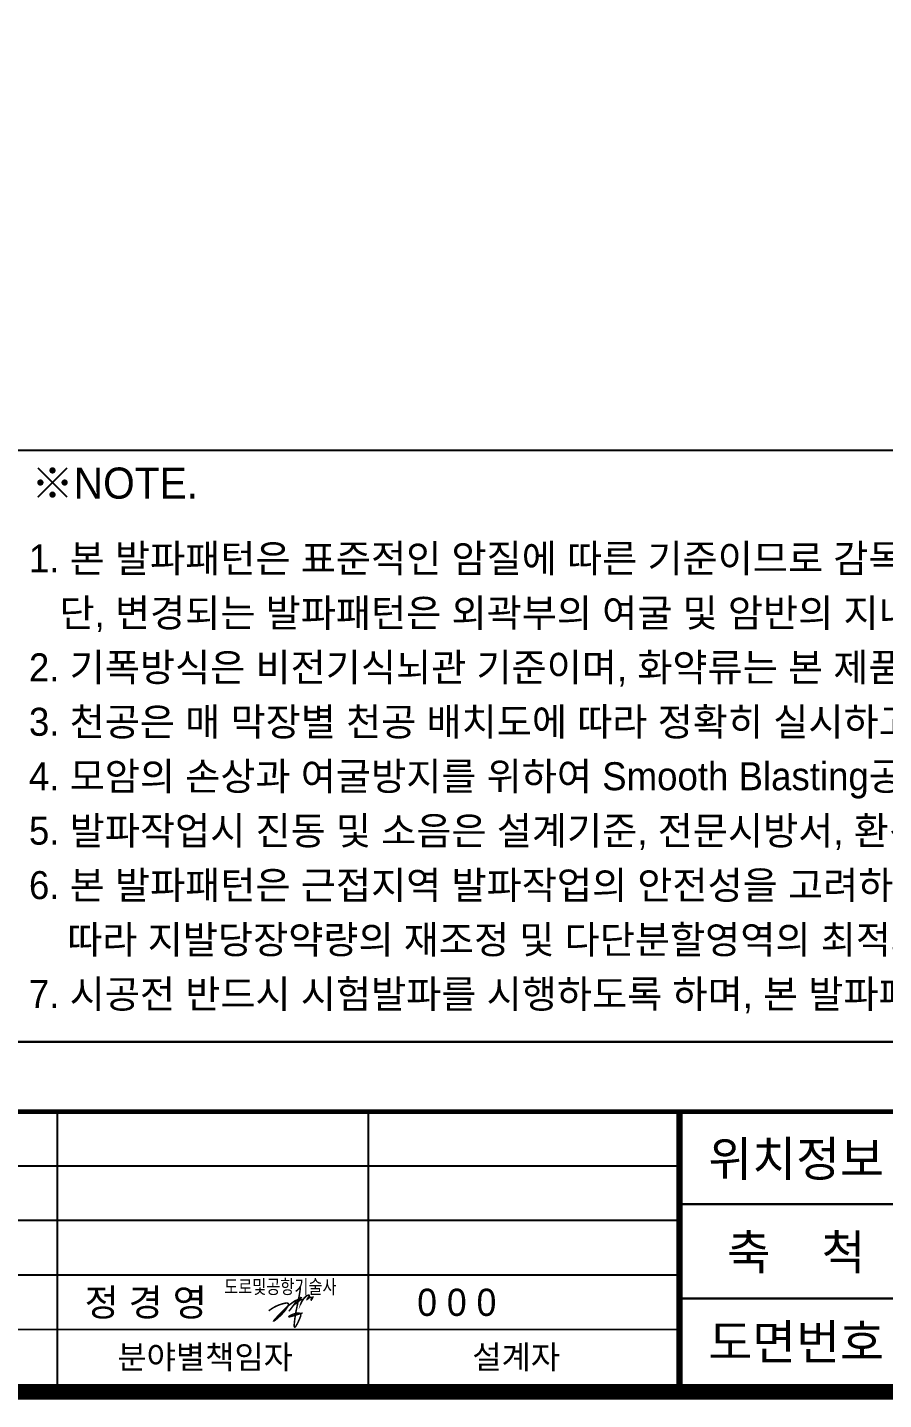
# Model space of a CAD drawing. Extents: x -689 to 317106, y 182884 to 219577.
# Drawn here: x 49109 to 54614, y 183834 to 192654 of the extents above; entities that cross this region are included whole.
import ezdxf
from ezdxf.enums import TextEntityAlignment as Align

# ---------------------------------------------------------------- set-up
doc = ezdxf.new("R2010")
doc.units = 0
doc.header["$LTSCALE"] = 500
doc.header["$MEASUREMENT"] = 0
doc.layers.get('DEFPOINTS').update_dxf_attribs({"color": 55})
doc.layers.add('0-252', color=7, linetype='Continuous', true_color=0xa0a0a0)
for name, color, linetype in [('CX-BORD-LIN1', 7, 'Continuous'), ('CX-BORD-LIN2', 7, 'Continuous'), ('CZ-TEX0', 7, 'Continuous'), ('CZ-TEX1', 7, 'Continuous'), ('CZ-TEX2', 7, 'Continuous'), ('CZ-TEX3', 7, 'Continuous'), ('CZ-TEXT', 3, 'Continuous')]:
    doc.layers.add(name, color=color, linetype=linetype)
doc.styles.add('TB_BTXT', font='')
doc.styles.add('TB_TEXT', font='')
doc.styles.add('돋움', font='')
doc.styles.get('TB_BTXT').set_extended_font_data('Dotum')
doc.styles.get('TB_TEXT').set_extended_font_data('Dotum')
doc.styles.get('돋움').set_extended_font_data('Dotum')

# ---------------------------------------------------------------- blocks, each defined once
blk = doc.blocks.new('CXBLKA1')
at = {"layer": 'CX-BORD-LIN1', "color": 7, "const_width": 1.999999999999979}
blk.add_lwpolyline([(820.9999999999914, 19.99999999999977), (24.99999999999977, 19.99999999999977), (24.99999999999977, 573.9999999999941), (820.9999999999914, 573.9999999999941)], close=True, dxfattribs=at)
at = {"layer": 'CX-BORD-LIN1', "color": 7}
for points, const_width in [([(820.9999999999914, 55.99999999999943), (24.99999999999977, 55.99999999999943)], 0.5999999999999936), ([(610.9999999999934, 19.99999999999977), (610.9999999999934, 55.99999999999943)], 0.7999999999999916)]:
    blk.add_lwpolyline(points, dxfattribs=dict(at, const_width=const_width))
at = {"layer": 'CX-BORD-LIN2', "color": 7}
for points in [[(530.9999999999943, 19.99999999999977), (530.9999999999943, 55.99999999999943)], [(570.9999999999939, 19.99999999999977), (570.9999999999939, 55.99999999999943)], [(610.9999999999934, 48.99999999999943), (304.9999999999968, 48.99999999999943)], [(610.9999999999934, 41.99999999999955), (304.9999999999968, 41.99999999999955)], [(610.9999999999934, 34.99999999999966), (304.9999999999968, 34.99999999999966)]]:
    blk.add_lwpolyline(points, dxfattribs=at)
for points, const_width in [([(710.9999999999925, 44.10621899999956), (610.9998389999935, 44.10621899999956)], 0.2999999999999968), ([(820.9999999999914, 31.99999999999966), (611.0022599999936, 31.99999999999966)], 0.2999999999999968), ([(610.9999999999934, 27.99999999999966), (304.9999999999968, 27.99999999999966)], 0.1999999999999979)]:
    blk.add_lwpolyline(points, dxfattribs=dict(at, const_width=const_width))
at = {"layer": 'CZ-TEX2', "color": 7, "const_width": 0.1963770747715171}
for points in [[(562.2255367589898, 33.60934868097518), (562.2432727119385, 33.49633879377978), (562.237476032048, 33.31189360520793), (562.2124088609748, 33.07155803975649), (562.1723333403755, 32.79087702192115), (562.1215116119065, 32.48539547619826), (562.0642058172242, 32.17065832708435), (562.0046780979852, 31.86221049907559), (561.9471905958461, 31.57559691666802), (561.8951802097803, 31.3228355819699), (561.8487828680281, 31.10183680753849), (561.8073092561474, 30.90698398354247), (561.7700700596955, 30.73266050015083), (561.7363759642299, 30.57324974753259), (561.7055376553084, 30.42313511585659), (561.6768658184881, 30.27669999529182), (561.6496711393268, 30.12832777600747), (561.6234194030468, 29.97383376577845), (561.5981967935312, 29.81476094280592), (561.5742445943278, 29.65408420289641), (561.5518040889846, 29.49477844185749), (561.5311165610493, 29.33981855549604), (561.5124232940701, 29.19217943961912), (561.4959655715946, 29.05483599003395), (561.4819846771709, 28.93076310254742), (561.470668977536, 28.82219443355221), (561.461995172182, 28.72839868178248), (561.4558870437909, 28.64790330655847), (561.4522683750437, 28.57923576720032), (561.4510629486223, 28.52092352302778), (561.4521945472079, 28.47149403336047), (561.4555869534823, 28.42947475751899), (561.4611639501269, 28.39339315482261), (561.4688802174144, 28.36215222858473), (561.4788140259835, 28.33615715808844), (561.4910745440645, 28.31618866661112), (561.5057709398873, 28.30302747742866), (561.5230123816818, 28.29745431381809), (561.5429080376783, 28.3002498990558), (561.5655670761067, 28.3121949564185), (561.5910986651973, 28.33407020918241), (561.6195529383596, 28.3663818243909), (561.6507438897235, 28.408537744152), (561.6844264785982, 28.45967135434006), (561.7203556642934, 28.51891604082961), (561.7582864061184, 28.58540518949516), (561.7979736633824, 28.65827218621107), (561.8391723953953, 28.73665041685186), (561.8816375614663, 28.81967326729222), (561.9250570254733, 28.90641843438332), (561.9688502695686, 28.99574085888529), (562.0123696804732, 29.08643979253507), (562.0549676449075, 29.17731448706913), (562.0959965495924, 29.26716419422505), (562.1348087812488, 29.35478816573912), (562.1707567265975, 29.43898565334863), (562.2031927723591, 29.51855590879035), (562.2315198746503, 29.59253276299646), (562.255343267171, 29.66088836367999), (562.2743187530173, 29.72382943774906), (562.2881021352848, 29.78156271211212), (562.2963492170694, 29.83429491367742), (562.2987158014671, 29.88223276935309), (562.2948576915734, 29.92558300604755), (562.2844306904844, 29.96455235066891), (562.2671704709659, 29.99929058551086), (562.2431321844635, 30.0297197144084), (562.2124508520933, 30.05570479658227), (562.1752614949709, 30.07711089125303), (562.1316991342118, 30.09380305764111), (562.0818987909321, 30.1056463549669), (562.0259954862476, 30.11250584245116), (561.9641242412735, 30.11424657931428), (561.8965445967547, 30.11082358525209), (561.8240141719483, 30.10255172186013), (561.7474151057405, 30.08983581121014), (561.6676295370172, 30.07308067537226), (561.5855396046644, 30.0526911364184), (561.5020274475681, 30.02907201641918), (561.4179752046141, 30.0026281374457), (561.3342650146886, 29.97376432156907), (561.2518420266769, 29.94291537770539), (561.1719034294612, 29.91063606214931), (561.0957094219232, 29.87751111804162), (561.0245202029447, 29.84412528852179), (560.9595959714073, 29.81106331673029), (560.9021969261928, 29.77890994580676), (560.8535832661827, 29.74824991889165), (560.8150151902587, 29.71966797912462), (560.7878406609842, 29.69383957975559), (560.7737586956492, 29.67180301447177), (560.7745560752254, 29.6546872870697), (560.7920195806846, 29.64362140134639), (560.8279359929982, 29.6397343610982), (560.8840920931381, 29.64415517012214), (560.9622746620759, 29.65801283221506), (561.0642704807831, 29.68243635117349), (561.1910667045016, 29.71803745805892), (561.3404519855524, 29.7633587929904), (561.5094153505263, 29.81642572335215), (561.6949458260143, 29.87526361652819), (561.8940324386076, 29.93789783990223), (562.103664214897, 30.00235376085799), (562.3208301814734, 30.06665674677981), (562.5425193649281, 30.12883216505157)], [(558.1870756613621, 30.41122862952521), (558.3888693258882, 30.55932174764901), (558.5708422042968, 30.68469382132695), (558.7353998962469, 30.79008762951813), (558.8849480013968, 30.87824595118118), (559.0218921194056, 30.95191156527521), (559.1486378499321, 31.01382725075882), (559.267590792635, 31.06673578659082), (559.3811565471733, 31.11337995173013), (559.4912747975345, 31.15605146479196), (559.5980215650223, 31.19523780301701), (559.7010069552691, 31.23097538330303), (559.7998410739074, 31.26330062254648), (559.8941340265696, 31.29224993764497), (559.9834959188884, 31.31785974549577), (560.0675368564958, 31.34016646299615), (560.1458669450247, 31.35920650704306), (560.2182206742509, 31.37502006643308), (560.284830070525, 31.38766241756009), (560.3460515443409, 31.39719260871778), (560.4022415061921, 31.40366968819915), (560.4537563665732, 31.40715270429741), (560.5009525359778, 31.40770070530573), (560.5441864249, 31.40537273951763), (560.5838144438336, 31.40022785522629), (560.619978557537, 31.39214391103815), (560.6519629478265, 31.38027400681316), (560.6788373507823, 31.36359005272389), (560.699671502485, 31.34106395894385), (560.7135351390152, 31.3116676356461), (560.7194979964531, 31.27437299300334), (560.7166298108795, 31.22815194118862), (560.7040003183746, 31.17197639037515), (560.6809011019401, 31.10517564371661), (560.6475111322599, 31.02850857628722), (560.6042312269396, 30.94309145614332), (560.5514622035845, 30.8500405513401), (560.4896048797998, 30.75047212993291), (560.4190600731906, 30.64550245997762), (560.3402286013625, 30.53624780952923), (560.2535112819204, 30.42382444664345), (560.1594158180709, 30.309299453942), (560.0588774554251, 30.19354317231168), (559.9529383251951, 30.07737675720595), (559.8426405585932, 29.96162136407749), (559.7290262868316, 29.84709814837947), (559.6131376411228, 29.73462826556535), (559.4960167526787, 29.62503287108783), (559.3787057527118, 29.5191331204002), (559.2627719939528, 29.41818471331139), (559.1518837152086, 29.32518152705225), (559.0502343768042, 29.24355198321071), (558.9620174390649, 29.17672450337306), (558.8914263623161, 29.12812750912657), (558.8426546068829, 29.10118942205867), (558.8198956330908, 29.09933866375614), (558.827342901265, 29.12600365580591), (558.867583777526, 29.1831686345894), (558.9367812511757, 29.26704109566477), (559.0294922173117, 29.37238434938383), (559.140273571031, 29.49396170609904), (559.263682207431, 29.62653647616253), (559.3942750216089, 29.76487196992628), (559.5266089086621, 29.90373149774259), (559.6552407636876, 30.03787836996344), (559.7757546902617, 30.16305082504439), (559.8878436258748, 30.27888681385137), (559.9922277164962, 30.38599921535388), (560.0896271080952, 30.48500090852127), (560.1807619466412, 30.57650477232241), (560.2663523781033, 30.66112368572713), (560.347118548451, 30.73947052770445), (560.4237806036534, 30.81215817722374), (560.4974945457546, 30.88015048251695), (560.5711598010988, 30.94581516886783), (560.6481116521046, 31.0118709308216), (560.7316853811905, 31.08103646292513), (560.8252162707753, 31.15603045972395), (560.932039603278, 31.23957161576443), (561.0554906611171, 31.33437862559245), (561.1989047267115, 31.44317018375421), (561.3603640004037, 31.56320830155104), (561.5169383542321, 31.66992825730531), (561.6404445781594, 31.73330864609485), (561.7026994621476, 31.72332806299715), (561.6755197961593, 31.60996510309038), (561.5307223701566, 31.36319836145219), (561.2401239741021, 30.95300643316027), (560.7755413979579, 30.34936791329208)], [(561.7101776186456, 31.71737124785257), (562.0997475737246, 31.99857249976636), (562.2971249574865, 32.11636863726209), (562.3422007809161, 32.10611134634317), (562.2748660549978, 32.00315231301298), (562.1350117907162, 31.84284322327476), (561.9625289990562, 31.66053576313157), (561.7973086910021, 31.49158161858731), (561.6792418775386, 31.37133247564456), (561.6387915641214, 31.32629450028038), (561.6687087340902, 31.34759177836579), (561.7523163652556, 31.41750287574496), (561.8729374354286, 31.51830635826258), (562.0138949224199, 31.63228079176251), (562.1585118040401, 31.74170474208977), (562.2901110581004, 31.82885677508821), (562.3920156624112, 31.87601545660235), (562.451791970758, 31.87064615172656), (562.4739798408251, 31.82096142255483), (562.4673625062716, 31.74036063043082), (562.4407232007565, 31.64224313669822), (562.4028451579384, 31.54000830270084), (562.3625116114767, 31.44705548978254), (562.3285057950301, 31.37678405928731), (562.3096109422577, 31.34259337255849), (562.3127404829415, 31.3542310548065), (562.3373286313562, 31.40683778670586), (562.380939797899, 31.49190251279833), (562.4411383929679, 31.60091417762487), (562.5154888269604, 31.72536172572658), (562.6015555102741, 31.85673410164505), (562.6969028533069, 31.98652024992123), (562.799095266456, 32.10620911509639), (562.9053706499719, 32.20864453947304), (563.0116608635159, 32.29208995639805), (563.1135712566019, 32.35616369697935), (563.2067071787441, 32.40048409232553), (563.2866739794565, 32.42466947354405), (563.3490770082531, 32.42833817174368), (563.3895216146478, 32.41110851803199), (563.4036131481546, 32.37259884351747), (563.3890517013691, 32.31366080675552), (563.3519163392128, 32.24007937609302), (563.3003808696882, 32.1588728473238), (563.2426191007982, 32.07705951624222), (563.1868048405455, 32.00165767864232), (563.141111896933, 31.93968563031826), (563.1137140779634, 31.89816166706407), (563.1127851916397, 31.88410408467411), (563.1437687153423, 31.90166174929508), (563.2011868039629, 31.9435058084855), (563.2768312817709, 31.99943798015628), (563.3624939730362, 32.05925998221861), (563.449966702028, 32.11277353258405), (563.5310412930157, 32.14978034916299), (563.597509570269, 32.16008214986714), (563.6411633580574, 32.13348065260721), (563.6571938848658, 32.06544965469678), (563.654389996041, 31.97415127105673), (563.6449399411454, 31.88341969601108), (563.641031969741, 31.8170891238829), (563.6548543313903, 31.79899374899609), (563.6985952756555, 31.8529677656737), (563.7844430520989, 32.00284536823943), (563.9245859102828, 32.27246075101653)]]:
    blk.add_lwpolyline(points, dxfattribs=at)
at = {"layer": 'CZ-TEX0', "color": 7, "style": 'TB_BTXT'}
blk.add_attdef('UD_TITLE', text='', height=9.999999999999895, dxfattribs=at).set_placement((422.9999999999955, 552.9999999999941), align=Align.MIDDLE_CENTER)
at = {"layer": 'CZ-TEX1', "color": 7, "style": 'TB_BTXT'}
blk.add_attdef('PI_CNAME', text='', height=4.999999999999948, dxfattribs=at).set_placement((39.99999999999955, 551.9999999999941), align=Align.BOTTOM_LEFT)
blk.add_attdef('UD_SUBTITLE', text='', height=6.999999999999926, dxfattribs=at).set_placement((422.9999999999955, 537.9999999999943), align=Align.MIDDLE_CENTER)
at = {"layer": 'CZ-TEX2', "color": 7, "style": 'TB_TEXT'}
for s, height, p in [('위치정보', 4.499999999999952, (625.9999999999934, 49.99999999999943)), ('축    척', 4.499999999999952, (625.9999999999934, 37.99999999999955)), ('도면번호', 4.499999999999952, (625.9999999999934, 26.49999999999977)), ('분야별책임자', 2.999999999999968, (549.9999999999943, 24.49999999999977)), ('설계자', 2.999999999999968, (589.9999999999939, 24.49999999999977))]:
    blk.add_text(s, height=height, dxfattribs=at).set_placement(p, align=Align.MIDDLE)
at = {"layer": 'CZ-TEX2', "color": 7, "style": 'TB_TEXT', "width": 0.8}
blk.add_text('도로및공항기술사', height=1.800000000000088, dxfattribs=at).set_placement((559.6726004845999, 33.53390227988933), align=Align.MIDDLE)
at = {"layer": 'CZ-TEX2', "color": 7}
for tag, height, style, p in [('UD_CDNAME', 3.999999999999958, 'TB_BTXT', (41.99999999999955, 543.9999999999941)), ('DA_STDNAME', 2.999999999999968, 'TB_TEXT', (783.4937835419117, 13.49999999999989))]:
    blk.add_attdef(tag, text='', height=height, dxfattribs=dict(at, style=style)).set_placement(p, align=Align.BOTTOM_LEFT)
at = {"layer": 'CZ-TEX2', "color": 7, "style": 'TB_TEXT'}
for tag, height, p in [('DC_RNUM4', 2.999999999999968, (319.9999999999966, 51.99999999999943)), ('DC_RDATE4', 3.499999999999963, (352.9999999999961, 52.49999999999943)), ('DC_RAPP4', 3.499999999999963, (501.5575275218362, 52.49999999999943)), ('DC_RCHK4', 3.499999999999963, (542.3612466057737, 52.49999999999943)), ('DC_RDGN4', 3.499999999999963, (582.3612466057732, 52.49999999999943)), ('FI_NAME', 4.499999999999952, (779.9999999999918, 50.99999999999943)), ('PI_TITLE', 4.499999999999952, (242.9999999999975, 49.99999999999943)), ('UD_CDIST', 4.499999999999952, (675.999999999993, 49.99999999999943)), ('DC_RNUM3', 2.999999999999968, (319.9999999999966, 44.99999999999955)), ('DC_RDATE3', 3.499999999999963, (352.9999999999961, 45.39999999999952)), ('DC_RAPP3', 3.499999999999963, (501.5575275218362, 45.39999999999952)), ('DC_RCHK3', 3.499999999999963, (542.3612466057737, 45.39999999999952)), ('DC_RDGN3', 3.499999999999963, (582.3612466057732, 45.39999999999952)), ('DI_TITLE', 4.499999999999952, (779.9999999999918, 43.99999999999955)), ('PI_CDNAME', 4.499999999999952, (242.9999999999975, 37.99999999999955)), ('DC_RNUM2', 2.999999999999968, (319.9999999999966, 37.99999999999955)), ('DC_RDATE2', 3.499999999999963, (352.9999999999961, 38.49999999999955)), ('DC_RAPP2', 3.499999999999963, (501.5575275218362, 38.49999999999955)), ('DC_RCHK2', 3.499999999999963, (542.3612466057737, 38.49999999999955)), ('DC_RDGN2', 3.499999999999963, (582.3612466057732, 38.49999999999955)), ('DA_HSCALE', 4.499999999999952, (658.499999999993, 37.99999999999955)), ('DA_VSCALE', 4.499999999999952, (692.9999999999927, 37.99999999999955)), ('DI_SUBTITLE', 3.499999999999963, (779.9999999999918, 36.99999999999966)), ('DC_RNUM1', 2.999999999999968, (319.9999999999966, 30.99999999999966)), ('DC_RDATE1', 3.499999999999963, (352.9999999999961, 31.49999999999966)), ('DC_RAPP1', 3.499999999999963, (501.5575275218362, 31.49999999999966)), ('DC_RCHK1', 3.499999999999963, (542.3612466057737, 31.49999999999966)), ('DC_RDGN1', 3.499999999999963, (582.3612466057732, 31.49999999999966)), ('PA_CCLASS', 4.499999999999952, (203.999999999998, 26.49999999999977)), ('PI_STAGE', 4.499999999999952, (282.999999999997, 26.49999999999977)), ('DI_DRWNO', 4.499999999999952, (675.999999999993, 26.49999999999977)), ('DA_PAGENO', 4.499999999999952, (779.9999999999918, 26.49999999999977))]:
    blk.add_attdef(tag, text='', height=height, dxfattribs=at).set_placement(p, align=Align.MIDDLE_CENTER)
for tag, p in [('DC_RDES4', (376.9999999999961, 52.49999999999943)), ('DC_RDES3', (376.9999999999961, 45.39999999999952)), ('DC_RDES2', (376.9999999999961, 38.49999999999955)), ('DC_RDES1', (377.0347148800176, 31.49999999999966))]:
    blk.add_attdef(tag, text='', height=3.499999999999963, dxfattribs=at).set_placement(p, align=Align.MIDDLE_LEFT)
at = {"layer": 'CZ-TEX3', "color": 7, "style": 'TB_TEXT', "flags": 1}
for tag, p in [('PI_ID', (23.99999999999977, 15.99999999999989)), ('PI_CCODE', (30.99999999999966, 15.99999999999989)), ('PA_DSDATE', (46.99999999999955, 15.99999999999989)), ('PA_DEDATE', (63.99999999999932, 15.99999999999989)), ('PA_CSDATE', (80.99999999999909, 15.99999999999989)), ('PA_CEDATE', (97.99999999999898, 15.99999999999989)), ('PA_CFDATE', (113.9999999999987, 15.99999999999989)), ('EI_ENAME', (131.9999999999986, 15.99999999999989)), ('EI_DEPT', (145.9999999999984, 15.99999999999989)), ('EI_PERSON', (157.9999999999984, 15.99999999999989)), ('EI_EMAIL', (173.9999999999982, 15.99999999999989)), ('CI_CATEG', (188.999999999998, 15.99999999999989)), ('CI_ROLE', (203.999999999998, 15.99999999999989)), ('CI_ONAME', (215.9999999999978, 15.99999999999989)), ('CI_ADDR', (231.9999999999975, 15.99999999999989)), ('CI_TEL', (245.9999999999975, 15.99999999999989)), ('CI_FAX', (256.9999999999973, 15.99999999999989)), ('CI_HPADDR', (269.999999999997, 15.99999999999989)), ('CI_CODE', (286.999999999997, 15.99999999999989)), ('CI_DEPT', (299.9999999999968, 15.99999999999989)), ('CI_PERSON', (311.9999999999966, 15.99999999999989)), ('CI_EMAIL', (328.9999999999966, 15.99999999999989)), ('CI_PROLE', (341.9999999999964, 15.99999999999989)), ('DI_MANCODE', (356.9999999999961, 15.99999999999989)), ('DI_CATEG', (376.9999999999961, 15.99999999999989)), ('DI_LDATE', (391.9999999999959, 15.99999999999989)), ('DI_PCLASS', (406.9999999999957, 15.99999999999989)), ('DI_MMCLASS', (423.9999999999955, 15.99999999999989)), ('DI_MSCLASS', (442.9999999999952, 15.99999999999989)), ('DI_ECLASS', (461.9999999999952, 15.99999999999989)), ('DI_FNAME', (477.999999999995, 15.99999999999989)), ('DC_ONAME', (492.9999999999948, 15.99999999999989)), ('DC_NNAME', (509.9999999999945, 15.99999999999989)), ('FI_CODE', (528.9999999999943, 15.99999999999989)), ('FI_CLASS', (544.9999999999943, 15.99999999999989)), ('FI_ICODE1', (562.9999999999941, 15.99999999999989)), ('FI_ICODE2', (580.9999999999939, 15.99999999999989)), ('------------', (596.9999999999939, 15.99999999999989))]:
    blk.add_attdef(tag, p, '', height=1.999999999999979, dxfattribs=at)

msp = doc.modelspace()

# ---------------------------------------------------------------- linework, layer by layer
at = {"layer": '0-252', "color": 7}
msp.add_lwpolyline([(48943.68306440575, 189934.3069046467), (48943.68306440575, 189934.3069046467), (48943.68306446209, 186134.3069046467), (63426.58188288606, 186134.306983942), (63426.58188282506, 189934.3069046467), (48943.68306440575, 189934.3069046467)], dxfattribs=at)
at = {"layer": 'DEFPOINTS'}
msp.add_lwpolyline([(25376.58188288606, 211034.306983942), (63426.58188288606, 211034.306983942), (63426.58188288606, 186134.306983942), (25376.58188275894, 186134.3069841246)], close=True, dxfattribs=at)

# ---------------------------------------------------------------- block references
ref = msp.add_blockref('CXBLKA1', (22751.58188288606, 182884.3069839423), dxfattribs=dict(xscale=50, yscale=50, zscale=50))
ref.add_attrib('DC_RDGN1', '0 0 0', dxfattribs={"layer": 'CZ-TEX2', "height": 174.999999993, "style": 'TB_TEXT'}).set_placement((51869.64421201072, 184459.306983879), align=Align.MIDDLE_CENTER)
ref.add_attrib('DC_RCHK1', '정 경 영', dxfattribs={"layer": 'CZ-TEX2', "height": 174.999999993, "style": 'TB_TEXT'}).set_placement((49869.64421208896, 184459.306983879), align=Align.MIDDLE_CENTER)

# ---------------------------------------------------------------- texts
at = {"layer": 'CZ-TEXT', "color": 0, "style": '돋움'}
msp.add_text('※NOTE.', height=200.0000000000012, dxfattribs=at).set_placement((49133.83541026473, 189625.06484441))
for s, p in [('1. 본 발파패턴은 표준적인 암질에 따른 기준이므로 감독원의 승인을 받아 현장 암질에 맞는 패턴으로 변경하여 시공한다', (49118.67766799586, 189240.9480503754)), ('   단, 변경되는 발파패턴은 외곽부의 여굴 및 암반의 지내력 손상을 최소화할 수 있는 제어발파법 이어야 한다', (49118.67766799586, 188890.9480503754)), ('2. 기폭방식은 비전기식뇌관 기준이며, 화약류는 본 제품과 동등 성능 이상의 제품을 현장여건에 따라 변경할 수 있다', (49118.67766799586, 188540.9480503754)), ('3. 천공은 매 막장별 천공 배치도에 따라 정확히 실시하고, 장약은 장약공 청소 후 실시하며 뇌관은 점화순서에 맞게 장전한다', (49118.67766799586, 188190.9480503754)), ('4. 모암의 손상과 여굴방지를 위하여 Smooth Blasting공법을 적용하였으므로 천공방향, 간격 및 장약량을 준수해야 한다', (49118.67766799586, 187840.9480503754)), ('5. 발파작업시 진동 및 소음은 설계기준, 전문시방서, 환경분쟁조정사례 등을 참조하여, 허용기준치 이내로 관리하여야 한다.', (49118.67766799586, 187490.9480503754)), ('6. 본 발파패턴은 근접지역 발파작업의 안전성을 고려하여 발파규모를 제한하였으나, 보안물건 근접도 및 현장여건에', (49118.67766799586, 187140.9480503754)), ('   따라 지발당장약량의 재조정 및 다단분할영역의 최적화로 환경성 및 시공성을 개선할 수 있다.', (49168.67766799586, 186790.9480503754)), ('7. 시공전 반드시 시험발파를 시행하도록 하며, 본 발파패턴은 시험발파 및 계측결과에 의해 변경할 수 있다.', (49118.67766799586, 186440.9480503754))]:
    msp.add_text(s, height=180.0000000000011, dxfattribs=at).set_placement(p, align=Align.MIDDLE_LEFT)

doc.saveas('drawing.dxf')
